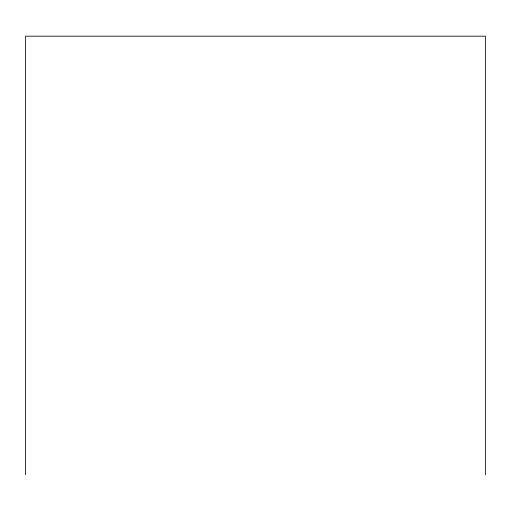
<?xml version="1.0" encoding="UTF-8"?>
<svg xmlns="http://www.w3.org/2000/svg" width="511" height="511" viewBox="0 0 511 511"><rect width="100%" height="100%" fill="white"/><g stroke="black" fill="none" stroke-linecap="round" stroke-linejoin="round"><path stroke-width="0.77" d="M485.45 474.815L485.45 36.185L25.55 36.185L25.55 474.815"/></g></svg>
